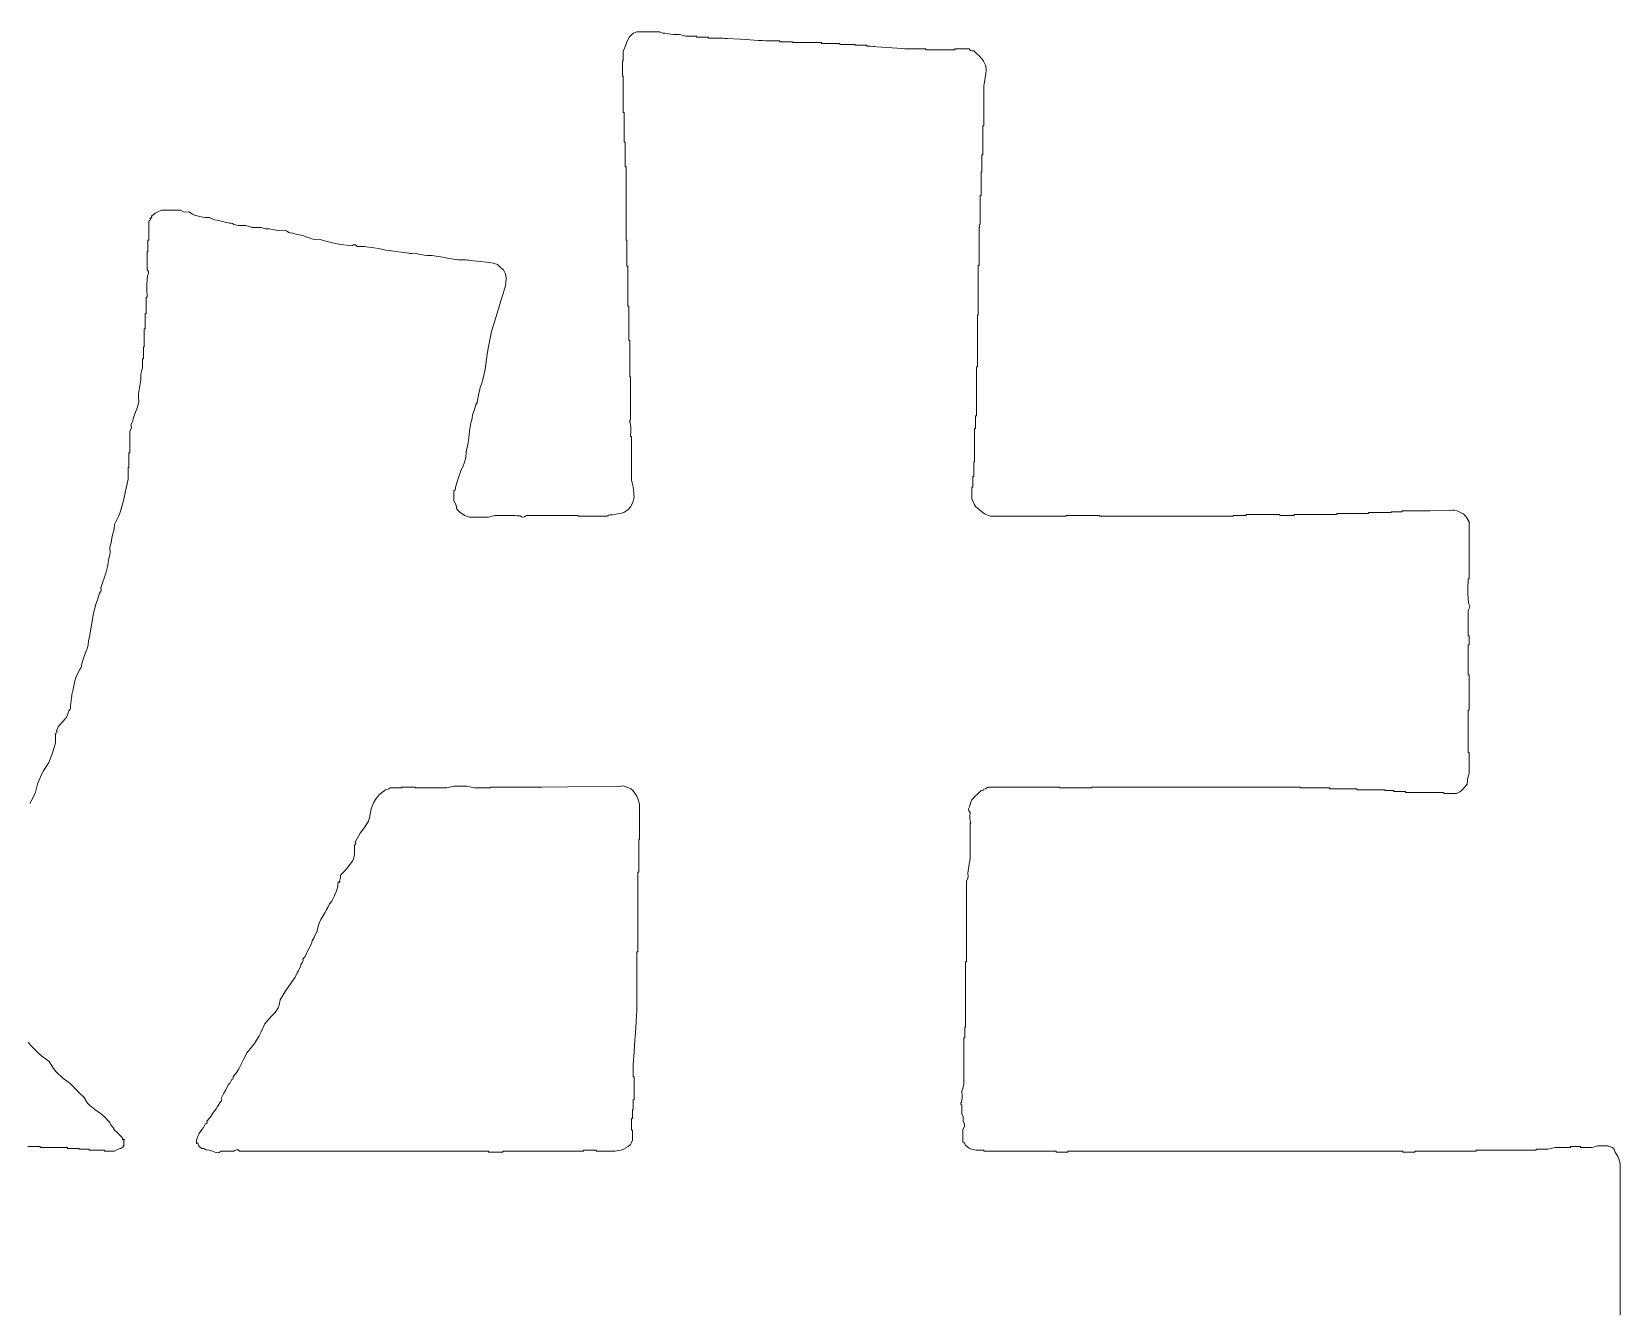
# Model space of a CAD drawing. Extents: x -2876908 to 633791, y -1383861 to 872234.
# Drawn here: x -697309 to -696153, y -209212 to -208285 of the extents above; entities that cross this region are included whole.
import ezdxf
from ezdxf.enums import TextEntityAlignment as Align

# ---------------------------------------------------------------- set-up
doc = ezdxf.new("R2010")
doc.units = 0
doc.header["$LTSCALE"] = 5
doc.header["$MEASUREMENT"] = 0
doc.layers.get('0').update_dxf_attribs({"linetype": 'CONTINUOUS', "lineweight": 25})
doc.layers.add('HFZT', color=5, linetype='CONTINUOUS', lineweight=15)
doc.styles.add('TSSD_NORM', font='tssdeng.shx', dxfattribs={"width": 0.7, "bigfont": 'hztxt.shx'})

# ---------------------------------------------------------------- blocks, each defined once
blk = doc.blocks.new('z')
for points in [[(300688.17, 23902.33), (300688.29, 23930.62), (300688.33, 23944.77), (300688.33, 23973.06), (300687.8, 23974.79), (300687.44, 23975.64), (300686.57, 23977.22), (300686.13, 23978.27), (300685.56, 23978.79), (300684.49, 23979.14), (300684.23, 23979.27), (300684.1, 23979.34), (300683.85, 23979.46), (300682.44, 23979.46), (300681.73, 23979.46), (300680.32, 23979.46), (300679.56, 23979.21), (300679.17, 23979.08), (300678.4, 23978.82), (300676.74, 23978.82), (300675.91, 23978.82), (300674.24, 23978.82), (300674.24, 23978.95), (300674.24, 23979.01), (300674.24, 23979.14), (300672.83, 23979.14), (300672.13, 23979.14), (300670.72, 23979.14), (300670.72, 23979.01), (300670.72, 23978.95), (300670.72, 23978.82), (300668.55, 23978.82), (300667.46, 23978.82), (300665.28, 23978.82), (300664.26, 23978.57), (300663.75, 23978.44), (300662.72, 23978.18), (300661.06, 23978.18), (300660.22, 23978.18), (300658.56, 23978.18), (300658.56, 23978.05), (300658.56, 23977.99), (300658.56, 23977.86), (300650.11, 23977.86), (300645.88, 23977.86), (300637.43, 23977.86), (300637.43, 23977.73), (300637.43, 23977.67), (300637.43, 23977.54), (300628.73, 23977.54), (300624.38, 23977.54), (300615.67, 23977.54), (300615.67, 23977.41), (300615.67, 23977.35), (300615.67, 23977.22), (300614.01, 23977.22), (300613.17, 23977.22), (300611.51, 23977.22), (300611.51, 23977.35), (300611.51, 23977.41), (300611.51, 23977.54), (300564.14, 23977.54), (300540.45, 23977.54), (300493.08, 23977.54), (300493.08, 23977.41), (300493.08, 23977.35), (300493.08, 23977.22), (300491.42, 23977.22), (300490.59, 23977.22), (300488.92, 23977.22), (300488.92, 23977.35), (300488.92, 23977.41), (300488.92, 23977.54), (300478.68, 23977.54), (300473.56, 23977.54), (300463.32, 23977.54), (300463.32, 23977.67), (300463.32, 23977.73), (300463.32, 23977.86), (300462.23, 23977.86), (300461.68, 23977.86), (300460.6, 23977.86), (300459, 23978.22), (300458.19, 23978.61), (300456.91, 23979.62), (300456.69, 23980.17), (300456.46, 23980.44), (300455.95, 23980.74), (300455.95, 23982.54), (300455.95, 23983.43), (300455.95, 23985.22), (300456.52, 23986.23), (300456.56, 23987.04), (300456.11, 23988.11), (300456.11, 23989.15), (300456.01, 23989.69), (300455.63, 23990.67), (300455.63, 23991.95), (300455.63, 23992.59), (300455.63, 23993.87), (300455.29, 23994.05), (300455.21, 23994.54), (300455.47, 23994.83), (300455.72, 23996.34), (300455.76, 23997.13), (300455.63, 23998.67), (300455.89, 23999.69), (300456.02, 24000.2), (300456.27, 24001.23), (300456.27, 24007.76), (300456.27, 24011.02), (300456.27, 24017.55), (300456.4, 24017.55), (300456.47, 24017.55), (300456.59, 24017.55), (300456.59, 24019.09), (300456.59, 24019.86), (300456.59, 24021.39), (300456.72, 24021.39), (300456.79, 24021.39), (300456.91, 24021.39), (300456.91, 24030.61), (300456.91, 24035.22), (300456.91, 24044.44), (300457.04, 24044.44), (300457.11, 24044.44), (300457.24, 24044.44), (300457.24, 24055.83), (300457.24, 24061.53), (300457.24, 24072.92), (300457.68, 24074), (300457.79, 24074.64), (300457.72, 24075.8), (300457.97, 24077.34), (300458.1, 24078.11), (300458.35, 24079.65), (300458.42, 24080.03), (300458.45, 24080.22), (300458.52, 24080.61), (300458.52, 24085.73), (300458.52, 24088.29), (300458.52, 24093.41), (300458.66, 24093.42), (300458.75, 24093.6), (300458.68, 24093.73), (300458.42, 24095.12), (300458.39, 24095.84), (300458.52, 24097.25), (300458.01, 24097.83), (300457.96, 24098.51), (300458.35, 24099.17), (300458.74, 24100.84), (300459.16, 24101.7), (300460.28, 24103.01), (300461.14, 24103.74), (300461.56, 24104.12), (300462.36, 24104.93), (300462.78, 24104.86), (300463.12, 24105.03), (300463.32, 24105.41), (300464, 24105.63), (300464.33, 24105.8), (300464.92, 24106.21), (300475.03, 24106.21), (300480.09, 24106.21), (300490.2, 24106.21), (300490.2, 24106.08), (300490.2, 24106.02), (300490.2, 24105.89), (300494.68, 24105.89), (300496.92, 24105.89), (300501.4, 24105.89), (300501.4, 24106.02), (300501.4, 24106.08), (300501.4, 24106.21), (300530.98, 24106.21), (300545.77, 24106.21), (300575.34, 24106.21), (300575.34, 24106.08), (300575.34, 24106.02), (300575.34, 24105.89), (300579.44, 24105.89), (300581.49, 24105.89), (300585.58, 24105.89), (300585.58, 24105.76), (300585.58, 24105.7), (300585.58, 24105.57), (300589.42, 24105.57), (300591.34, 24105.57), (300595.19, 24105.57), (300595.19, 24105.44), (300595.19, 24105.38), (300595.19, 24105.25), (300599.15, 24105.25), (300601.14, 24105.25), (300605.11, 24105.25), (300605.11, 24105.12), (300605.11, 24105.06), (300605.11, 24104.93), (300606.39, 24104.93), (300607.03, 24104.93), (300608.31, 24104.93), (300608.31, 24104.8), (300608.31, 24104.74), (300608.31, 24104.61), (300609.97, 24104.61), (300610.8, 24104.61), (300612.47, 24104.61), (300612.47, 24104.48), (300612.47, 24104.42), (300612.47, 24104.29), (300617.85, 24104.29), (300620.54, 24104.29), (300625.91, 24104.29), (300625.91, 24104.16), (300625.91, 24104.1), (300625.91, 24103.97), (300627.7, 24103.97), (300628.6, 24103.97), (300630.39, 24103.97), (300631.6, 24104.53), (300632.18, 24104.94), (300633.11, 24105.89), (300633.53, 24106.43), (300633.76, 24106.69), (300634.23, 24107.17), (300634.3, 24108.73), (300634.44, 24109.52), (300634.87, 24111.01), (300634.87, 24113.96), (300634.87, 24115.43), (300634.87, 24118.37), (300634.75, 24118.37), (300634.68, 24118.37), (300634.55, 24118.37), (300634.55, 24124.39), (300634.55, 24127.4), (300634.55, 24133.42), (300634.68, 24133.42), (300634.75, 24133.42), (300634.87, 24133.42), (300634.87, 24138.41), (300634.87, 24140.91), (300634.87, 24145.9), (300634.75, 24145.9), (300634.68, 24145.9), (300634.55, 24145.9), (300634.55, 24150.12), (300634.55, 24152.24), (300634.55, 24156.46), (300634.68, 24156.46), (300634.75, 24156.46), (300634.87, 24156.46), (300634.87, 24157.74), (300634.87, 24158.38), (300634.87, 24159.66), (300634.75, 24159.66), (300634.68, 24159.66), (300634.55, 24159.66), (300634.55, 24163.25), (300634.55, 24165.04), (300634.55, 24168.62), (300635.08, 24169.51), (300635.12, 24170.24), (300634.71, 24171.19), (300634.45, 24174.63), (300634.42, 24176.37), (300634.55, 24179.83), (300634.68, 24179.83), (300634.75, 24179.83), (300634.87, 24179.83), (300634.87, 24187.89), (300634.87, 24191.93), (300634.87, 24199.99), (300634.24, 24201.17), (300633.85, 24201.73), (300632.95, 24202.71), (300632.06, 24203.16), (300631.61, 24203.38), (300630.71, 24203.83), (300629.58, 24204.05), (300628.98, 24204.08), (300627.83, 24203.99), (300621.18, 24203.86), (300617.85, 24203.83), (300611.19, 24203.83), (300611.19, 24203.7), (300611.19, 24203.64), (300611.19, 24203.51), (300609.65, 24203.51), (300608.88, 24203.51), (300607.35, 24203.51), (300607.35, 24203.38), (300607.35, 24203.32), (300607.35, 24203.19), (300604.15, 24203.19), (300602.55, 24203.19), (300599.35, 24203.19), (300599.35, 24203.06), (300599.35, 24203), (300599.35, 24202.87), (300594.87, 24202.87), (300592.62, 24202.87), (300588.14, 24202.87), (300588.14, 24202.74), (300588.14, 24202.68), (300588.14, 24202.55), (300582.13, 24202.55), (300579.12, 24202.55), (300573.1, 24202.55), (300573.1, 24202.42), (300573.1, 24202.36), (300573.1, 24202.23), (300571.05, 24202.23), (300570.03, 24202.23), (300567.98, 24202.23), (300567.98, 24202.36), (300567.98, 24202.42), (300567.98, 24202.55), (300563.24, 24202.55), (300560.87, 24202.55), (300556.14, 24202.55), (300556.14, 24202.42), (300556.14, 24202.36), (300556.14, 24202.23), (300554.34, 24202.23), (300553.45, 24202.23), (300551.66, 24202.23), (300551.66, 24202.1), (300551.66, 24202.04), (300551.66, 24201.91), (300532.71, 24201.91), (300523.23, 24201.91), (300504.29, 24201.91), (300504.29, 24202.04), (300504.29, 24202.1), (300504.29, 24202.23), (300499.55, 24202.23), (300497.18, 24202.23), (300492.44, 24202.23), (300492.44, 24202.1), (300492.44, 24202.04), (300492.44, 24201.91), (300481.69, 24201.91), (300476.31, 24201.91), (300465.56, 24201.91), (300463.89, 24202.63), (300463.09, 24203.13), (300461.72, 24204.31), (300460.56, 24205.28), (300460.06, 24205.96), (300459.48, 24207.35), (300459.35, 24207.61), (300459.28, 24207.74), (300459.16, 24207.99), (300459.16, 24209.66), (300459.16, 24210.49), (300459.16, 24212.15), (300459.28, 24212.15), (300459.35, 24212.15), (300459.48, 24212.15), (300459.48, 24213.69), (300459.48, 24214.46), (300459.48, 24216), (300459.6, 24216), (300459.67, 24216), (300459.8, 24216), (300459.8, 24218.04), (300459.8, 24219.07), (300459.8, 24221.12), (300459.92, 24221.12), (300459.99, 24221.12), (300460.12, 24221.12), (300460.12, 24225.85), (300460.12, 24228.22), (300460.12, 24232.96), (300460.24, 24232.96), (300460.31, 24232.96), (300460.44, 24232.96), (300460.44, 24234.75), (300460.44, 24235.65), (300460.44, 24237.44), (300460.56, 24237.44), (300460.63, 24237.44), (300460.76, 24237.44), (300460.76, 24244.35), (300460.76, 24247.81), (300460.76, 24254.72), (300460.88, 24254.72), (300460.95, 24254.72), (300461.08, 24254.72), (300461.08, 24262.02), (300461.08, 24265.67), (300461.08, 24272.97), (300461.2, 24272.97), (300461.27, 24272.97), (300461.4, 24272.97), (300461.4, 24280.01), (300461.4, 24283.53), (300461.4, 24290.57), (300461.52, 24290.57), (300461.59, 24290.57), (300461.72, 24290.57), (300461.72, 24295.95), (300461.72, 24298.64), (300461.72, 24304.02), (300461.86, 24304.03), (300461.95, 24304.21), (300461.88, 24304.34), (300461.7, 24304.53), (300461.79, 24304.88), (300462.04, 24304.98), (300462.04, 24309.07), (300462.04, 24311.12), (300462.04, 24315.22), (300462.16, 24315.22), (300462.23, 24315.22), (300462.36, 24315.22), (300462.36, 24318.55), (300462.36, 24320.21), (300462.36, 24323.54), (300462.48, 24323.54), (300462.55, 24323.54), (300462.68, 24323.54), (300462.68, 24325.97), (300462.68, 24327.19), (300462.68, 24329.62), (300462.8, 24329.62), (300462.87, 24329.62), (300463, 24329.62), (300463, 24333.72), (300463, 24335.77), (300463, 24339.86), (300463.12, 24339.86), (300463.19, 24339.86), (300463.32, 24339.86), (300463.32, 24345.37), (300463.32, 24348.12), (300463.32, 24353.63), (300463.38, 24354.01), (300463.41, 24354.2), (300463.48, 24354.59), (300463.73, 24356.12), (300463.86, 24356.89), (300464.12, 24358.43), (300464.23, 24359.58), (300464.19, 24360.18), (300463.96, 24361.31), (300463.3, 24362.78), (300462.82, 24363.49), (300461.72, 24364.67), (300460.9, 24365.31), (300460.51, 24365.67), (300459.8, 24366.43), (300459.11, 24366.39), (300458.67, 24366.57), (300458.2, 24367.07), (300456.15, 24367.07), (300455.12, 24367.07), (300453.07, 24367.07), (300453.07, 24366.94), (300453.07, 24366.88), (300453.07, 24366.75), (300448.98, 24366.75), (300446.93, 24366.75), (300442.83, 24366.75), (300442.83, 24366.88), (300442.83, 24366.94), (300442.83, 24367.07), (300440.4, 24367.07), (300439.18, 24367.07), (300436.75, 24367.07), (300435.85, 24367.13), (300435.41, 24367.16), (300434.51, 24367.23), (300430.92, 24367.49), (300429.13, 24367.61), (300425.55, 24367.87), (300424.65, 24367.93), (300424.2, 24367.97), (300423.31, 24368.03), (300422.8, 24368.03), (300422.54, 24368.03), (300422.03, 24368.03), (300422.03, 24368.16), (300422.03, 24368.22), (300422.03, 24368.35), (300420.36, 24368.35), (300419.53, 24368.35), (300417.87, 24368.35), (300417.87, 24368.48), (300417.87, 24368.54), (300417.87, 24368.67), (300415.69, 24368.67), (300414.6, 24368.67), (300412.43, 24368.67), (300412.43, 24368.8), (300412.43, 24368.86), (300412.43, 24368.99), (300409.86, 24368.99), (300408.58, 24368.99), (300406.02, 24368.99), (300406.02, 24369.12), (300406.02, 24369.18), (300406.02, 24369.31), (300401.93, 24369.31), (300399.88, 24369.31), (300395.78, 24369.31), (300395.78, 24369.44), (300395.78, 24369.5), (300395.78, 24369.63), (300393.99, 24369.63), (300393.09, 24369.63), (300391.3, 24369.63), (300391.3, 24369.76), (300391.3, 24369.82), (300391.3, 24369.95), (300389.32, 24369.95), (300388.32, 24369.95), (300386.34, 24369.95), (300385.25, 24370.01), (300384.71, 24370.05), (300383.62, 24370.11), (300379.27, 24370.37), (300377.09, 24370.49), (300372.74, 24370.75), (300371.65, 24370.81), (300371.1, 24370.85), (300370.02, 24370.91), (300368.42, 24370.91), (300367.61, 24370.91), (300366.01, 24370.91), (300366.01, 24371.04), (300366.01, 24371.1), (300366.01, 24371.23), (300364.35, 24371.23), (300363.52, 24371.23), (300361.85, 24371.23), (300361.85, 24371.36), (300361.85, 24371.42), (300361.85, 24371.55), (300360.32, 24371.55), (300359.55, 24371.55), (300358.01, 24371.55), (300357.12, 24371.81), (300356.67, 24371.93), (300355.77, 24372.19), (300353.72, 24372.14), (300352.66, 24372.24), (300350.65, 24372.67), (300349.86, 24372.68), (300349.43, 24372.78), (300348.73, 24373.15), (300345.53, 24373.15), (300343.93, 24373.15), (300340.73, 24373.15), (300339.52, 24372.59), (300338.94, 24372.18), (300338.01, 24371.23), (300337.09, 24369.22), (300336.67, 24368.19), (300335.93, 24366.11), (300335.93, 24364.83), (300335.93, 24364.19), (300335.93, 24362.91), (300335.8, 24362.91), (300335.74, 24362.91), (300335.61, 24362.91), (300335.61, 24360.73), (300335.61, 24359.64), (300335.61, 24357.47), (300335.74, 24357.47), (300335.8, 24357.47), (300335.93, 24357.47), (300335.93, 24352.35), (300335.93, 24349.79), (300335.93, 24344.66), (300336.06, 24344.66), (300336.12, 24344.66), (300336.25, 24344.66), (300336.25, 24340.44), (300336.25, 24338.33), (300336.25, 24334.1), (300336.38, 24334.1), (300336.44, 24334.1), (300336.57, 24334.1), (300336.57, 24330.65), (300336.57, 24328.92), (300336.57, 24325.46), (300336.7, 24325.46), (300336.76, 24325.46), (300336.89, 24325.46), (300336.89, 24315.09), (300336.89, 24309.9), (300336.89, 24299.53), (300337.02, 24299.53), (300337.08, 24299.53), (300337.21, 24299.53), (300337.21, 24295.82), (300337.21, 24293.96), (300337.21, 24290.25), (300337.34, 24290.25), (300337.4, 24290.25), (300337.53, 24290.25), (300337.53, 24284.62), (300337.53, 24281.8), (300337.53, 24276.17), (300337.66, 24276.17), (300337.72, 24276.17), (300337.85, 24276.17), (300337.85, 24271.3), (300337.85, 24268.87), (300337.85, 24264.01), (300337.98, 24264.01), (300338.04, 24264.01), (300338.17, 24264.01), (300338.17, 24258.89), (300338.17, 24256.32), (300338.17, 24251.2), (300338.3, 24251.2), (300338.36, 24251.2), (300338.49, 24251.2), (300338.49, 24245.06), (300338.49, 24241.99), (300338.49, 24235.84), (300338.24, 24235.75), (300338.15, 24235.4), (300338.33, 24235.2), (300338.58, 24233.17), (300338.61, 24232.12), (300338.49, 24230.08), (300338.62, 24230.08), (300338.68, 24230.08), (300338.81, 24230.08), (300338.81, 24223.93), (300338.81, 24220.86), (300338.81, 24214.72), (300339.37, 24212.32), (300339.57, 24211.09), (300339.77, 24208.63), (300339.38, 24207.25), (300339.12, 24206.57), (300338.49, 24205.27), (300337.65, 24204.32), (300337.15, 24203.89), (300336.09, 24203.19), (300335.77, 24203.13), (300335.61, 24203.1), (300335.29, 24203.03), (300334.01, 24202.78), (300333.37, 24202.65), (300332.09, 24202.39), (300331.3, 24202.45), (300330.84, 24202.33), (300330.17, 24201.91), (300326.07, 24201.91), (300324.02, 24201.91), (300319.92, 24201.91), (300319.92, 24202.04), (300319.92, 24202.1), (300319.92, 24202.23), (300312.63, 24202.23), (300308.98, 24202.23), (300301.68, 24202.23), (300300.97, 24201.68), (300300.22, 24201.62), (300299.44, 24202.07), (300298.67, 24202.09), (300298.28, 24202.12), (300297.52, 24202.23), (300294.7, 24202.23), (300293.29, 24202.23), (300290.48, 24202.23), (300289.58, 24201.98), (300289.13, 24201.85), (300288.24, 24201.59), (300285.55, 24201.59), (300284.2, 24201.59), (300281.52, 24201.59), (300280.46, 24201.96), (300279.94, 24202.19), (300278.96, 24202.71), (300278.12, 24203.33), (300277.73, 24203.69), (300277.03, 24204.47), (300276.85, 24205.67), (300276.64, 24206.28), (300276.07, 24207.35), (300276.07, 24208.76), (300276.07, 24209.47), (300276.07, 24210.87), (300276.47, 24211.25), (300276.61, 24211.61), (300276.55, 24212.15), (300277.32, 24214.46), (300277.71, 24215.61), (300278.48, 24217.92), (300279.29, 24219.73), (300279.65, 24220.66), (300280.24, 24222.56), (300280.39, 24224.69), (300280.56, 24225.76), (300281.04, 24227.84), (300281.41, 24230.66), (300281.6, 24232.06), (300282, 24234.88), (300282.32, 24236.01), (300282.45, 24236.59), (300282.64, 24237.76), (300283.15, 24239.3), (300283.4, 24240.06), (300283.92, 24241.6), (300283.98, 24241.79), (300284.01, 24241.89), (300284.08, 24242.08), (300284.08, 24241.83), (300284.08, 24241.7), (300284.08, 24241.44), (300284.14, 24241.76), (300284.17, 24241.92), (300284.24, 24242.24), (300284.49, 24243.52), (300284.62, 24244.16), (300284.88, 24245.44), (300285.17, 24246.75), (300285.36, 24247.39), (300285.84, 24248.64), (300286.35, 24250.69), (300286.61, 24251.72), (300287.12, 24253.76), (300287.85, 24259.17), (300288.3, 24261.86), (300289.36, 24267.21), (300291.3, 24273.69), (300292.29, 24276.92), (300294.32, 24283.37), (300294.41, 24284.33), (300294.45, 24284.81), (300294.48, 24285.77), (300294.35, 24287.1), (300294.14, 24287.79), (300293.52, 24288.97), (300292.65, 24289.7), (300292.23, 24290.09), (300291.44, 24290.89), (300289.94, 24291.35), (300289.16, 24291.51), (300287.6, 24291.69), (300285.29, 24291.95), (300284.14, 24292.08), (300281.84, 24292.33), (300281.26, 24292.4), (300280.97, 24292.43), (300280.4, 24292.49), (300279.18, 24292.49), (300278.57, 24292.49), (300277.36, 24292.49), (300273.77, 24293.11), (300271.97, 24293.44), (300268.39, 24294.09), (300266.46, 24294.08), (300265.48, 24294.18), (300263.59, 24294.57), (300262.66, 24294.82), (300262.15, 24294.86), (300261.19, 24294.73), (300260.74, 24294.8), (300260.52, 24294.83), (300260.07, 24294.89), (300258.28, 24295.15), (300257.38, 24295.28), (300255.59, 24295.53), (300253.14, 24295.8), (300251.92, 24296), (300249.51, 24296.49), (300247.72, 24296.75), (300246.82, 24296.88), (300245.03, 24297.13), (300244.58, 24297.2), (300244.36, 24297.23), (300243.91, 24297.29), (300243.08, 24297.29), (300242.66, 24297.29), (300241.83, 24297.29), (300241.24, 24297.8), (300240.57, 24297.85), (300239.91, 24297.45), (300236.04, 24297.99), (300234.11, 24298.34), (300230.3, 24299.21), (300229.54, 24299.47), (300229.15, 24299.6), (300228.38, 24299.85), (300226.97, 24299.77), (300226.21, 24299.87), (300224.86, 24300.33), (300224.1, 24300.59), (300223.71, 24300.72), (300222.94, 24300.97), (300221.41, 24301.36), (300220.64, 24301.55), (300219.1, 24301.93), (300218.16, 24302.08), (300217.68, 24302.25), (300216.86, 24302.74), (300214.41, 24302.87), (300213.18, 24303.03), (300210.78, 24303.54), (300209.61, 24303.54), (300209.01, 24303.64), (300207.9, 24304.02), (300206.62, 24304.02), (300205.98, 24304.02), (300204.7, 24304.02), (300203.8, 24304.27), (300203.35, 24304.4), (300202.46, 24304.66), (300200.79, 24304.63), (300199.94, 24304.7), (300198.3, 24304.98), (300197.8, 24305.42), (300197.36, 24305.55), (300196.7, 24305.46), (300195.16, 24305.84), (300194.39, 24306.03), (300192.86, 24306.42), (300191.52, 24306.65), (300190.85, 24306.88), (300189.66, 24307.54), (300188.11, 24307.5), (300187.3, 24307.6), (300185.81, 24308.02), (300184.33, 24308.37), (300183.6, 24308.67), (300182.29, 24309.46), (300181.12, 24309.38), (300180.45, 24309.53), (300179.41, 24310.1), (300176.72, 24310.1), (300175.38, 24310.1), (300172.69, 24310.1), (300171.2, 24309.42), (300170.48, 24308.99), (300169.17, 24308.02), (300169.22, 24307.61), (300168.94, 24307.26), (300168.53, 24307.22), (300168.75, 24306.88), (300168.59, 24306.39), (300168.21, 24306.26), (300168.21, 24303.57), (300168.21, 24302.22), (300168.21, 24299.53), (300168.08, 24299.53), (300168.02, 24299.53), (300167.89, 24299.53), (300167.89, 24297.87), (300167.89, 24297.04), (300167.89, 24295.37), (300167.76, 24295.37), (300167.7, 24295.37), (300167.57, 24295.37), (300167.57, 24292.81), (300167.57, 24291.53), (300167.57, 24288.97), (300168.07, 24288.39), (300168.13, 24287.71), (300167.73, 24287.05), (300167.48, 24283.99), (300167.45, 24282.44), (300167.57, 24279.37), (300167.44, 24279.37), (300167.38, 24279.37), (300167.25, 24279.37), (300167.25, 24277.07), (300167.25, 24275.91), (300167.25, 24273.61), (300167.12, 24273.61), (300167.06, 24273.61), (300166.93, 24273.61), (300166.93, 24271.43), (300166.93, 24270.34), (300166.93, 24268.17), (300166.8, 24268.17), (300166.74, 24268.17), (300166.61, 24268.17), (300166.61, 24265.61), (300166.61, 24264.33), (300166.61, 24261.77), (300166.48, 24261.77), (300166.42, 24261.77), (300166.29, 24261.77), (300166.29, 24260.1), (300166.29, 24259.27), (300166.29, 24257.6), (300166.16, 24257.6), (300166.1, 24257.6), (300165.97, 24257.6), (300165.97, 24256.32), (300165.97, 24255.68), (300165.97, 24254.4), (300165.71, 24253.51), (300165.59, 24253.06), (300165.33, 24252.16), (300165.35, 24250.23), (300165.25, 24249.25), (300164.85, 24247.36), (300164.6, 24245.33), (300164.57, 24244.29), (300164.69, 24242.24), (300163.96, 24239.9), (300163.54, 24238.75), (300162.61, 24236.48), (300162.51, 24235.53), (300162.33, 24235.03), (300161.81, 24234.24), (300162.07, 24233.37), (300161.99, 24232.76), (300161.49, 24232), (300161.49, 24228.93), (300161.49, 24227.39), (300161.49, 24224.32), (300161.36, 24224.32), (300161.3, 24224.32), (300161.17, 24224.32), (300161.17, 24222.27), (300161.17, 24221.24), (300161.17, 24219.2), (300161.04, 24219.2), (300160.98, 24219.2), (300160.85, 24219.2), (300160.85, 24217.53), (300160.85, 24216.7), (300160.85, 24215.04), (300160.18, 24211.83), (300159.82, 24210.23), (300159.09, 24207.03), (300158.17, 24203.73), (300157.55, 24202.11), (300156.05, 24199.03), (300155.91, 24197.34), (300155.74, 24196.49), (300155.25, 24194.87), (300155.05, 24193.31), (300154.88, 24192.54), (300154.45, 24191.03), (300154.55, 24189.23), (300154.45, 24188.29), (300153.97, 24186.55), (300153.67, 24184.61), (300153.48, 24183.65), (300153.01, 24181.75), (300152.29, 24179.7), (300151.94, 24178.68), (300151.25, 24176.63), (300151.3, 24175.84), (300151.19, 24175.38), (300150.77, 24174.71), (300150.25, 24173.17), (300150, 24172.4), (300149.49, 24170.87), (300149.1, 24169.33), (300148.91, 24168.56), (300148.53, 24167.02), (300148.13, 24164.72), (300147.93, 24163.57), (300147.57, 24161.26), (300147.31, 24159.98), (300147.18, 24159.34), (300146.93, 24158.06), (300146.75, 24156.36), (300146.55, 24155.51), (300145.97, 24153.9), (300145.74, 24153.73), (300145.65, 24153.55), (300145.65, 24153.26), (300145.13, 24151.73), (300144.88, 24150.96), (300144.37, 24149.42), (300144.36, 24148.81), (300144.24, 24148.47), (300143.89, 24147.98), (300142.5, 24145.28), (300142, 24143.77), (300141.48, 24140.78), (300141.36, 24140.27), (300141.29, 24140.01), (300141.16, 24139.5), (300140.91, 24137.71), (300140.78, 24136.81), (300140.52, 24135.02), (300140.49, 24134.21), (300140.34, 24133.76), (300139.88, 24133.1), (300139.31, 24131.42), (300138.82, 24130.59), (300137.64, 24129.26), (300136.65, 24128.1), (300136.21, 24127.44), (300135.56, 24126.06), (300135.78, 24125.72), (300135.62, 24125.23), (300135.24, 24125.1), (300135.24, 24123.82), (300135.24, 24123.17), (300135.24, 24121.89), (300134.41, 24119.04), (300133.93, 24117.62), (300132.84, 24114.85), (300131.01, 24111.91), (300130.2, 24110.36), (300128.84, 24107.17), (300128.09, 24104.37), (300127.53, 24102.99), (300126.12, 24100.45)], [(300125.55, 24015.89), (300126.86, 24014.57), (300129.48, 24011.95), (300130.84, 24010.8), (300131.55, 24010.25), (300133, 24009.23), (300134.54, 24006.7), (300135.5, 24005.51), (300137.64, 24003.47), (300138.74, 24002.65), (300139.28, 24002.23), (300140.36, 24001.39), (300142.35, 23999.4), (300143.34, 23998.41), (300145.33, 23996.43), (300146.54, 23994.51), (300147.36, 23993.63), (300149.17, 23992.27), (300151.42, 23990.58), (300152.48, 23989.64), (300154.45, 23987.62), (300154.72, 23986.83), (300154.97, 23986.44), (300155.57, 23985.86), (300155.74, 23985.64), (300155.81, 23985.5), (300155.89, 23985.22), (300157.04, 23984.07), (300157.62, 23983.5), (300158.77, 23982.34), (300158.94, 23982.15), (300158.99, 23981.96), (300158.93, 23981.7), (300159.18, 23981.7), (300159.31, 23981.7), (300159.57, 23981.7), (300159.35, 23981.24), (300159.31, 23980.93), (300159.41, 23980.42), (300159.35, 23979.54), (300159.03, 23978.99), (300158.29, 23978.5), (300157.37, 23978.19), (300156.91, 23977.99), (300156.05, 23977.54), (300154.64, 23977.54), (300153.94, 23977.54), (300152.53, 23977.54), (300152.53, 23977.67), (300152.53, 23977.73), (300152.53, 23977.86), (300150.35, 23977.86), (300149.26, 23977.86), (300147.09, 23977.86), (300147.09, 23977.99), (300147.09, 23978.05), (300147.09, 23978.18), (300145.68, 23978.18), (300144.97, 23978.18), (300143.57, 23978.18), (300143.57, 23978.31), (300143.57, 23978.37), (300143.57, 23978.5), (300141.9, 23978.5), (300141.07, 23978.5), (300139.4, 23978.5), (300139.4, 23978.63), (300139.4, 23978.69), (300139.4, 23978.82), (300135.56, 23978.82), (300133.64, 23978.82), (300129.8, 23978.82), (300129.8, 23978.95), (300129.8, 23979.01), (300129.8, 23979.14), (300126.86, 23979.14), (300125.39, 23979.14)]]:
    blk.add_lwpolyline(points)
blk.add_lwpolyline([(300192.44, 23976.96), (300193.06, 23977.04), (300193.82, 23977.54), (300195.61, 23977.54), (300196.5, 23977.54), (300198.3, 23977.54), (300198.31, 23977.68), (300198.49, 23977.78), (300198.62, 23977.7), (300199.18, 23978.01), (300199.73, 23977.96), (300200.22, 23977.54), (300235.43, 23977.54), (300253.03, 23977.54), (300288.24, 23977.54), (300288.24, 23977.41), (300288.24, 23977.35), (300288.24, 23977.22), (300290.29, 23977.22), (300291.31, 23977.22), (300293.36, 23977.22), (300293.36, 23977.35), (300293.36, 23977.41), (300293.36, 23977.54), (300304.75, 23977.54), (300310.45, 23977.54), (300321.84, 23977.54), (300321.84, 23977.67), (300321.84, 23977.73), (300321.84, 23977.86), (300323.64, 23977.86), (300324.53, 23977.86), (300326.33, 23977.86), (300326.33, 23977.73), (300326.33, 23977.67), (300326.33, 23977.54), (300329.01, 23977.54), (300330.36, 23977.54), (300333.05, 23977.54), (300334.99, 23977.84), (300335.98, 23978.18), (300337.69, 23979.14), (300338.44, 23979.9), (300338.75, 23980.39), (300339.13, 23981.38), (300339.13, 23982.79), (300339.13, 23983.5), (300339.13, 23984.9), (300339, 23984.9), (300338.94, 23984.9), (300338.81, 23984.9), (300338.81, 23986.57), (300338.81, 23987.4), (300338.81, 23989.07), (300338.94, 23989.07), (300339, 23989.07), (300339.13, 23989.07), (300339.13, 23990.35), (300339.13, 23990.99), (300339.13, 23992.27), (300339.26, 23992.27), (300339.32, 23992.27), (300339.45, 23992.27), (300339.45, 23993.67), (300339.45, 23994.38), (300339.45, 23995.79), (300339.58, 23995.79), (300339.64, 23995.79), (300339.77, 23995.79), (300339.77, 23998.99), (300339.77, 24000.59), (300339.77, 24003.79), (300339.64, 24003.79), (300339.58, 24003.79), (300339.45, 24003.79), (300339.45, 24005.64), (300339.45, 24006.57), (300339.45, 24008.43), (300339.51, 24009.39), (300339.54, 24009.87), (300339.61, 24010.83), (300339.99, 24016.59), (300340.18, 24019.47), (300340.57, 24025.23), (300340.63, 24026.19), (300340.67, 24026.67), (300340.73, 24027.63), (300340.73, 24035.76), (300340.73, 24039.83), (300340.73, 24047.96), (300340.86, 24047.96), (300340.92, 24047.96), (300341.05, 24047.96), (300341.05, 24059.22), (300341.05, 24064.86), (300341.05, 24076.12), (300341.18, 24076.12), (300341.24, 24076.12), (300341.37, 24076.12), (300341.37, 24080.73), (300341.37, 24083.04), (300341.37, 24087.65), (300341.5, 24087.65), (300341.56, 24087.65), (300341.69, 24087.65), (300341.69, 24092.64), (300341.69, 24095.14), (300341.69, 24100.13), (300341.09, 24102.19), (300340.57, 24103.21), (300339.29, 24104.93), (300338.57, 24105.59), (300338.12, 24105.87), (300337.21, 24106.21), (300336.24, 24106.55), (300335.65, 24106.58), (300334.65, 24106.37), (300316.34, 24106.24), (300307.19, 24106.21), (300288.88, 24106.21), (300288.88, 24106.08), (300288.88, 24106.02), (300288.88, 24105.89), (300286.7, 24105.89), (300285.61, 24105.89), (300283.44, 24105.89), (300282.28, 24106.15), (300281.71, 24106.28), (300280.56, 24106.53), (300278.76, 24106.53), (300277.87, 24106.53), (300276.07, 24106.53), (300275.05, 24106.28), (300274.54, 24106.15), (300273.51, 24105.89), (300269.03, 24105.89), (300266.79, 24105.89), (300262.31, 24105.89), (300262.31, 24106.02), (300262.31, 24106.08), (300262.31, 24106.21), (300260.39, 24106.21), (300259.43, 24106.21), (300257.51, 24106.21), (300257.51, 24106.08), (300257.51, 24106.02), (300257.51, 24105.89), (300255.97, 24105.89), (300255.21, 24105.89), (300253.67, 24105.89), (300252.99, 24105.58), (300252.63, 24105.45), (300251.91, 24105.25), (300250.45, 24104.18), (300249.76, 24103.56), (300248.55, 24102.21), (300247.7, 24100.82), (300247.34, 24100.07), (300246.79, 24098.53), (300246.53, 24097.25), (300246.4, 24096.61), (300246.15, 24095.33), (300245.69, 24093.88), (300245.32, 24093.17), (300244.39, 24091.97), (300242.96, 24089.95), (300242.31, 24088.89), (300241.19, 24086.69), (300241.41, 24086.35), (300241.25, 24085.87), (300240.87, 24085.73), (300240.87, 24084.38), (300240.87, 24083.71), (300240.87, 24082.37), (300240.58, 24080.84), (300240.23, 24080.06), (300239.27, 24078.85), (300238.1, 24077.28), (300237.45, 24076.54), (300236.07, 24075.16), (300235.98, 24074.78), (300235.95, 24074.59), (300235.91, 24074.2), (300235.78, 24073.69), (300235.71, 24073.44), (300235.59, 24072.92), (300235.71, 24072.85), (300235.77, 24072.75), (300235.75, 24072.6), (300235.5, 24072.5), (300235.27, 24072.56), (300235.11, 24072.76), (300234.85, 24070.59), (300234.55, 24069.48), (300233.67, 24067.48), (300233.17, 24066.38), (300232.84, 24065.85), (300232.06, 24064.92), (300231.42, 24063.64), (300231.1, 24063), (300230.46, 24061.72), (300228.98, 24059.44), (300228.41, 24058.12), (300227.74, 24055.48), (300227.68, 24055.29), (300227.65, 24055.19), (300227.58, 24055), (300226.94, 24053.72), (300226.62, 24053.08), (300225.98, 24051.8), (300225.86, 24051.42), (300225.79, 24051.22), (300225.66, 24050.84), (300224.77, 24049.05), (300224.32, 24048.15), (300223.42, 24046.36), (300223.15, 24045.94), (300222.99, 24045.74), (300222.62, 24045.4), (300222.71, 24044.74), (300222.58, 24044.3), (300222.14, 24043.8), (300221.95, 24043.44), (300221.88, 24043.24), (300221.82, 24042.84), (300221.05, 24041.3), (300220.67, 24040.53), (300219.9, 24039), (300217.65, 24035.89), (300216.59, 24034.28), (300214.62, 24030.99), (300214.31, 24029.09), (300213.93, 24028.12), (300212.86, 24026.51), (300211.34, 24024.96), (300210.6, 24024.16), (300209.18, 24022.51), (300207.91, 24019.66), (300207.17, 24018.27), (300205.5, 24015.63), (300204.52, 24014.32), (300204, 24013.68), (300202.94, 24012.43), (300201.79, 24010.13), (300201.21, 24008.97), (300200.06, 24006.67), (300199.32, 24005.46), (300198.89, 24004.87), (300197.98, 24003.79), (300198.05, 24003.37), (300197.88, 24003.02), (300197.5, 24002.83), (300197.08, 24002), (300196.82, 24001.61), (300196.22, 24000.91), (300195.25, 23998.99), (300194.77, 23998.03), (300193.82, 23996.11), (300193.97, 23995.67), (300193.86, 23995.28), (300193.5, 23994.99), (300192.53, 23993.31), (300191.98, 23992.5), (300190.78, 23990.99), (300190.09, 23989.74), (300189.66, 23989.15), (300188.7, 23988.11), (300188.77, 23987.68), (300188.6, 23987.34), (300188.22, 23987.14), (300187.8, 23986.32), (300187.53, 23985.93), (300186.94, 23985.22), (300185.99, 23983.79), (300185.6, 23983), (300185.01, 23981.38), (300185.01, 23980.87), (300185.01, 23980.62), (300185.01, 23980.1), (300185.13, 23980.3), (300185.27, 23980.39), (300185.49, 23980.42), (300185.8, 23979.51), (300186.15, 23979.05), (300186.94, 23978.5), (300187.54, 23978.5), (300187.89, 23978.39), (300188.38, 23978.02), (300189.68, 23977.82), (300190.33, 23977.65), (300191.58, 23977.22)], close=True)
blk = doc.blocks.new('施工设计图框')
at = {"layer": 'HFZT', "color": 5, "xscale": 0.004115013172850013, "yscale": 0.004115013172850013, "zscale": 0.004115013172850013}
blk.add_blockref('z', (-1339.9837, -74.635), dxfattribs=at)
at = {"layer": 'HFZT', "color": 2, "style": 'TSSD_NORM', "width": 0.7}
for tag, height, p in [('比例尺', 2.5, (7.2478, 17.5)), ('日期', 2.5, (7.2478, 3.5)), ('图号', 2.5, (-20.4898, 3.5)), ('图名', 4, (-76.2419, 0.75))]:
    blk.add_attdef(tag, text='', height=height, dxfattribs=at).set_placement(p, align=Align.MIDDLE)

msp = doc.modelspace()

# ---------------------------------------------------------------- block references
at = {"xscale": 500, "yscale": 500, "zscale": 500}
msp.add_blockref('施工设计图框', (-644829.8, -221115.649), dxfattribs=at)

doc.saveas('drawing.dxf')
